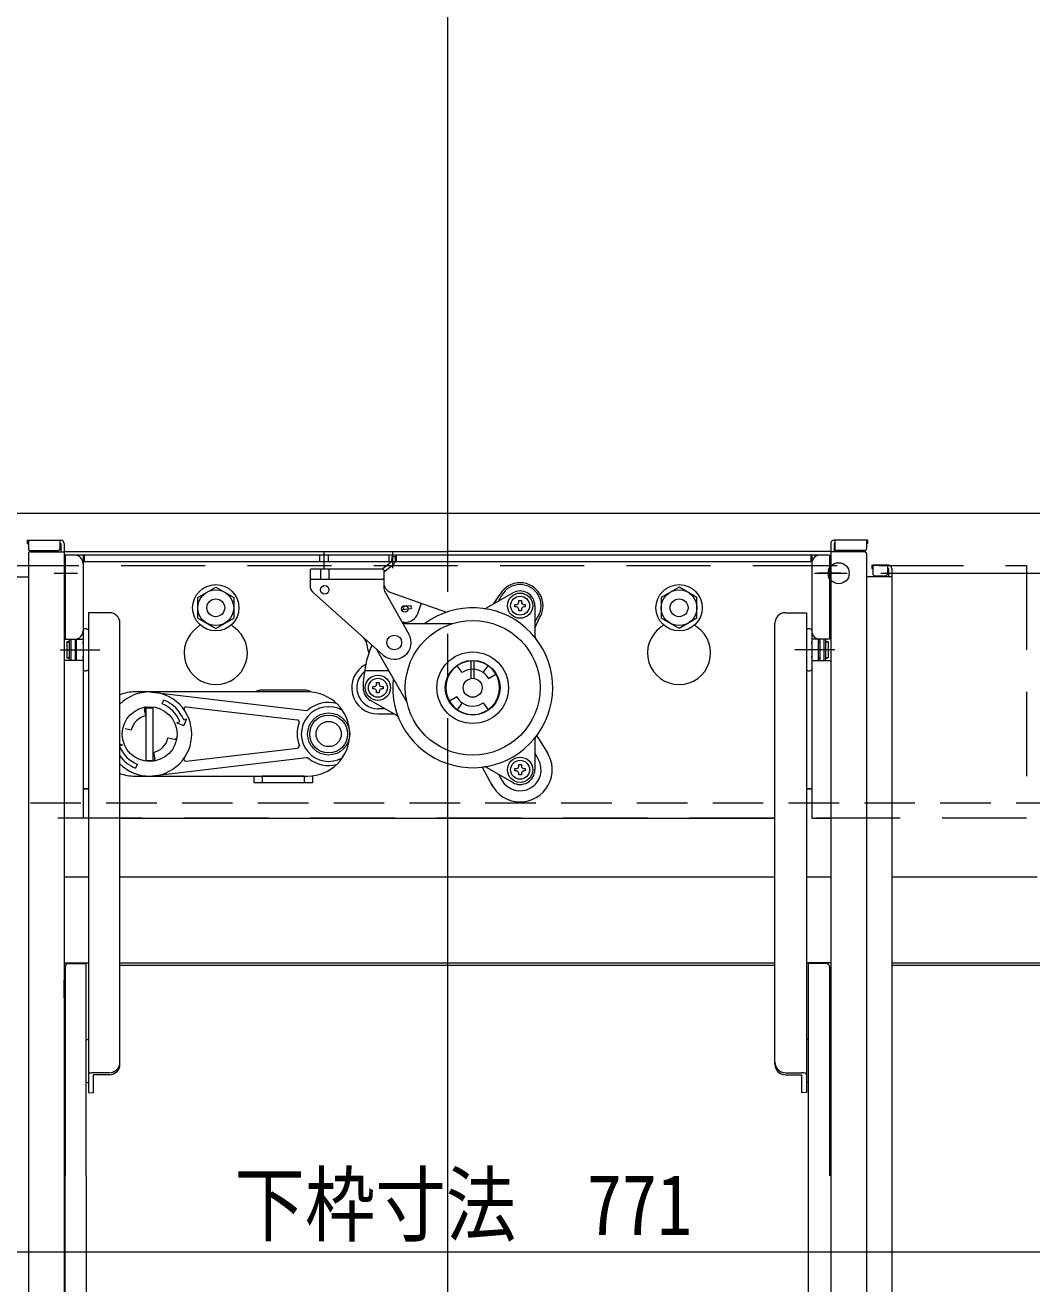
# Model space of a CAD drawing. Units: millimetres, scale not verified. Extents: x -2001 to 1999, y -1385 to 1385.
# Drawn here: x 718.3 to 957.3, y 423.3 to 722.3 of the extents above; entities that cross this region are included whole.
import ezdxf
from ezdxf.enums import TextEntityAlignment as Align

# ---------------------------------------------------------------- set-up
doc = ezdxf.new("R2010")
doc.units = ezdxf.units.MM
doc.header["$LTSCALE"] = 10
doc.header["$PDMODE"] = 32
doc.header["$PDSIZE"] = 5
for name, pattern in [('DASHED1', [1.8, 1.2, -0.6]), ('DASHED2', [3, 2, -1]), ('LONG_CHAIN', [21, 18, -1, 1, -1])]:
    doc.linetypes.add(name, pattern=pattern)
for name, color, linetype, lineweight in [('0-2_SINSEN', 4, 'LONG_CHAIN', 9), ('0-3_CYA_SSD', 134, 'DASHED2', 9), ('0-8_GRE_M', 3, 'Continuous', 9), ('0-9_YEL_M', 2, 'Continuous', 9), ('0-F_0', 7, 'Continuous', 9), ('1-0_center', 5, 'Continuous', 9), ('1-4_sunpou', 1, 'Continuous', 9), ('1-5_DEFPOINTS', 7, 'Continuous', 9), ('1-F_100', 3, 'Continuous', 9)]:
    doc.layers.add(name, color=color, linetype=linetype, lineweight=lineweight)
doc.styles.add('ＭＳ ゴシック', font='')
doc.styles.get('ＭＳ ゴシック').set_extended_font_data('MS Gothic')

msp = doc.modelspace()

# ---------------------------------------------------------------- linework, layer by layer
at = {"layer": '0-2_SINSEN'}
msp.add_line((818.53, 977.71), (818.53, 148.92), dxfattribs=at)
at = {"layer": '0-3_CYA_SSD'}
msp.add_lwpolyline([(956.03, 593.94), (956.03, 533.94), (681.03, 533.94), (681.03, 593.94)], close=True, dxfattribs=at)
at = {"layer": '0-8_GRE_M', "color": 4}
for p, q in [((727.53, 499.62), (733.28, 499.62)), ((740.78, 499.62), (896.28, 499.62)), ((909.53, 499.62), (903.78, 499.62)), ((924.03, 499.62), (971.03, 499.62)), ((740.78, 499.02), (896.28, 499.02)), ((924.03, 499.02), (971.03, 499.02))]:
    msp.add_line(p, q, dxfattribs=at)
at = {"layer": '0-9_YEL_M', "color": 3, "linetype": 'DASHED1'}
msp.add_line((983.53, 537.52), (653.53, 537.52), dxfattribs=at)
at = {"layer": '0-F_0'}
for p, q in [((718.78, 600), (726.73, 600)), ((719.03, 600), (719.03, 598)), ((726.53, 600), (726.53, 598)), ((726.53, 599.2), (726.73, 599.2)), ((726.73, 599.2), (726.73, 597.25)), ((727.53, 599.2), (727.53, 389.16)), ((909.53, 599.2), (909.53, 389.16)), ((918.28, 600), (910.33, 600)), ((910.33, 599.2), (910.33, 597.25)), ((910.53, 599.2), (910.33, 599.2)), ((910.53, 600), (910.53, 598)), ((918.03, 600), (918.03, 598)), ((918.28, 599.2), (918.03, 599.2)), ((918.28, 600), (918.28, 599.2)), ((719.03, 596.75), (719.03, 398.13)), ((719.53, 597.5), (726.03, 597.5)), ((719.53, 597.25), (727.53, 597.25)), ((727.53, 597.34), (818.53, 597.34)), ((727.53, 595.44), (727.78, 595.44)), ((727.53, 595.44), (727.53, 588.94)), ((909.28, 596.44), (727.78, 596.44)), ((727.78, 596.44), (727.78, 576.44)), ((732.03, 596.44), (732.03, 533.94)), ((732.28, 596.44), (732.28, 594.84)), ((788.23, 594.84), (788.23, 596.44)), ((789.28, 593.32), (789.28, 597.4)), ((790.33, 594.84), (790.33, 596.44)), ((804.66, 594.84), (804.66, 596.44)), ((805.33, 596.14), (805.29, 594.86)), ((805.33, 596.14), (806.13, 596.12)), ((805.53, 593.36), (805.53, 597.4)), ((806.13, 596.12), (806.09, 594.83)), ((806.41, 594.84), (806.41, 596.44)), ((909.53, 597.34), (818.53, 597.34)), ((904.78, 596.44), (904.78, 594.84)), ((905.03, 596.44), (905.03, 533.94)), ((909.28, 596.44), (909.28, 576.44)), ((909.53, 595.44), (909.28, 595.44)), ((917.53, 597.25), (909.53, 597.25)), ((917.53, 597.5), (911.03, 597.5)), ((918.03, 596.75), (918.03, 398.13)), ((904.78, 594.84), (732.03, 594.84)), ((786.16, 593.19), (785.91, 592.94)), ((785.91, 592.94), (785.91, 589.31)), ((786.16, 593.19), (803.16, 593.19)), ((788.41, 593.19), (788.41, 590.69)), ((790.41, 593.19), (790.41, 590.69)), ((803.41, 592.94), (803.16, 593.19)), ((805.29, 594.86), (803.17, 593.18)), ((805.79, 594.23), (803.41, 592.36)), ((803.41, 592.94), (803.41, 588.85)), ((911.91, 592.19), (906.36, 592.19)), ((919.28, 594.05), (919.28, 593.25)), ((919.28, 593.25), (919.53, 593.25)), ((919.53, 594.05), (919.53, 592.05)), ((923.03, 594.05), (923.03, 592.05)), ((923.03, 593.25), (923.23, 593.25)), ((923.23, 593.25), (923.23, 591.3)), ((924.03, 593.25), (924.03, 375.12)), ((713.03, 591.3), (719.03, 591.3)), ((786.16, 590.69), (785.91, 590.94)), ((786.16, 590.69), (803.16, 590.69)), ((803.16, 590.69), (803.41, 590.94)), ((924.03, 591.3), (918.03, 591.3)), ((920.03, 591.55), (922.53, 591.55)), ((727.53, 588.94), (727.78, 588.94)), ((759.28, 586.4), (763.53, 588.85)), ((759.28, 581.49), (759.28, 586.4)), ((763.53, 588.85), (767.78, 586.4)), ((767.78, 586.4), (767.78, 581.49)), ((786.75, 587.45), (803.25, 572.71)), ((803.74, 587.62), (809.39, 577.67)), ((805.07, 587.6), (818.28, 582.88)), ((827.83, 583.88), (834.03, 587.46)), ((829.44, 584.81), (831.06, 587.16)), ((830.62, 585.49), (831.45, 586.93)), ((869.28, 586.4), (869.28, 581.49)), ((877.78, 581.49), (877.78, 586.4)), ((808.46, 583.53), (807.65, 583.46)), ((807.87, 584.28), (809.88, 584.45)), ((809.95, 583.66), (808.46, 583.53)), ((809.88, 584.45), (809.95, 583.66)), ((811.48, 582.6), (812.34, 585.01)), ((834.56, 584.73), (834.92, 584.73)), ((834.56, 584.13), (834.56, 584.73)), ((834.92, 584.13), (834.56, 584.13)), ((835.48, 583.2), (835.48, 583.56)), ((836.08, 583.2), (835.48, 583.2)), ((836.08, 585.65), (836.08, 585.29)), ((836.08, 583.56), (836.08, 583.2)), ((836.65, 584.73), (837.01, 584.73)), ((839.28, 584.43), (839.28, 577.27)), ((733.28, 582.77), (733.28, 569.25)), ((738.28, 582.77), (733.28, 582.77)), ((740.78, 572.4), (740.78, 580.27)), ((759.28, 581.49), (763.53, 579.03)), ((763.53, 579.03), (767.78, 581.49)), ((808.41, 580.44), (807.82, 580.44)), ((807.96, 580.19), (819.54, 580.19)), ((839.28, 580.49), (840.11, 581.93)), ((839.28, 579.11), (840.51, 581.7)), ((896.28, 572.4), (896.28, 580.27)), ((898.78, 582.77), (903.78, 582.77)), ((903.78, 582.77), (903.78, 569.25)), ((732.03, 578.62), (732.03, 569.25)), ((905.03, 578.62), (905.03, 569.25)), ((727.78, 576.44), (732.03, 576.44)), ((728.13, 575.86), (728.13, 572.01)), ((728.73, 576.44), (728.73, 571.44)), ((729.13, 576.44), (729.13, 571.44)), ((730.13, 576.44), (730.13, 571.44)), ((730.43, 571.44), (730.43, 576.44)), ((909.28, 576.44), (905.03, 576.44)), ((906.63, 571.44), (906.63, 576.44)), ((906.93, 576.44), (906.93, 571.44)), ((907.93, 576.44), (907.93, 571.44)), ((908.33, 576.44), (908.33, 571.44)), ((908.93, 575.86), (908.93, 572.01)), ((727.78, 571.44), (727.53, 571.22)), ((732.03, 571.44), (727.78, 571.44)), ((732.03, 572.01), (732.03, 572.44)), ((740.78, 475.5), (740.78, 572.4)), ((802.02, 573.44), (808.83, 561.64)), ((824.16, 567.16), (824.16, 571.43)), ((824.91, 567.16), (824.91, 571.43)), ((896.28, 475.5), (896.28, 572.4)), ((905.03, 572.01), (905.03, 572.44)), ((905.03, 571.44), (909.28, 571.44)), ((909.28, 571.44), (909.53, 571.22)), ((733.28, 569.25), (733.28, 468.76)), ((804.62, 568.94), (798.84, 568.94)), ((822.03, 568.53), (820.88, 570.16)), ((827.04, 568.53), (828.19, 570.16)), ((828.32, 567.13), (830.06, 568.13)), ((903.78, 569.25), (903.78, 468.76)), ((800.81, 565.24), (801.17, 565.24)), ((800.81, 564.64), (800.81, 565.24)), ((802.33, 566.17), (802.33, 565.8)), ((802.9, 565.24), (803.26, 565.24)), ((785.33, 563.94), (744.33, 563.94)), ((747.83, 563.94), (785.11, 559.56)), ((785.03, 564.34), (774.03, 564.34)), ((801.17, 564.64), (800.81, 564.64)), ((801.73, 563.72), (801.73, 564.08)), ((802.33, 563.72), (801.73, 563.72)), ((802.33, 564.08), (802.33, 563.72)), ((820.75, 562.75), (819.01, 561.75)), ((746.92, 558.3), (746.6, 559.79)), ((747.03, 547.49), (747.03, 560.39)), ((747.03, 560.19), (748.63, 560.19)), ((748.63, 547.69), (748.63, 560.19)), ((750.8, 561.1), (751.18, 562.03)), ((756.54, 560.4), (782.92, 557.3)), ((806.48, 558.33), (800.28, 561.91)), ((803.69, 559.94), (802.03, 559.94)), ((822.03, 561.36), (820.88, 559.72)), ((827.04, 561.36), (828.19, 559.72)), ((754.3, 556.62), (754.99, 556.91)), ((754.3, 556.62), (755.93, 555.94)), ((755.92, 557.29), (756.61, 557.58)), ((756.61, 557.58), (755.93, 555.94)), ((802.03, 558.7), (805.85, 558.7)), ((743.48, 554.86), (741.98, 555.17)), ((839.73, 553.54), (842.4, 549.28)), ((741.37, 551.26), (740.78, 551.5)), ((741.37, 551.26), (740.78, 551.02)), ((752.19, 553.03), (753.69, 552.71)), ((756.54, 547.48), (782.92, 550.59)), ((839.28, 552.62), (839.28, 545.46)), ((747.03, 547.69), (748.63, 547.69)), ((747.83, 543.94), (785.11, 548.33)), ((748.75, 549.59), (749.06, 548.09)), ((839.28, 549.39), (840.11, 547.96)), ((744.87, 546.78), (744.49, 545.86)), ((826.81, 546.08), (829.17, 541.63)), ((834.03, 542.42), (827.83, 546)), ((830.62, 544.39), (831.45, 542.96)), ((834.56, 545.76), (834.92, 545.76)), ((834.56, 545.16), (834.56, 545.76)), ((834.92, 545.16), (834.56, 545.16)), ((835.48, 544.23), (835.48, 544.59)), ((836.08, 544.23), (835.48, 544.23)), ((836.08, 546.68), (836.08, 546.32)), ((836.08, 544.59), (836.08, 544.23)), ((836.65, 545.76), (837.01, 545.76)), ((744.33, 543.94), (785.33, 543.94)), ((772.53, 543.94), (772.53, 542.34)), ((786.53, 542.34), (772.53, 542.34)), ((784.53, 543.94), (774.53, 543.94)), ((774.53, 543.94), (774.53, 542.34)), ((784.53, 543.94), (784.53, 542.34)), ((786.53, 544.01), (786.53, 542.34)), ((732.03, 540.94), (733.28, 540.94)), ((733.28, 540.94), (732.28, 540.94)), ((903.78, 540.94), (904.78, 540.94)), ((905.03, 540.94), (903.78, 540.94)), ((732.03, 533.94), (727.53, 533.94)), ((740.78, 533.94), (896.28, 533.94)), ((905.03, 533.94), (909.53, 533.94)), ((728.58, 499.41), (732.78, 499.41)), ((732.78, 448.99), (732.78, 499.41)), ((904.28, 415.7), (904.28, 499.41)), ((908.48, 499.41), (904.28, 499.41)), ((727.78, 498.61), (727.78, 448.99)), ((909.28, 498.61), (909.28, 448.99)), ((727.53, 495.49), (727.78, 495.49)), ((727.53, 491.24), (727.53, 495.49)), ((909.53, 495.49), (909.28, 495.49)), ((909.53, 491.24), (909.53, 495.49)), ((909.53, 491.24), (909.28, 491.24)), ((732.78, 481.21), (733.28, 481.5)), ((904.28, 481.21), (903.78, 481.5)), ((738.28, 473.48), (734.43, 473.48)), ((738.28, 473), (734.43, 473)), ((734.43, 473), (734.43, 468.72)), ((898.78, 473.48), (902.63, 473.48)), ((898.78, 473), (902.63, 473)), ((902.63, 473), (902.63, 468.72)), ((732.78, 471.3), (733.28, 471.02)), ((904.28, 471.3), (903.78, 471.02)), ((733.28, 468.76), (734.43, 468.72)), ((903.78, 468.76), (902.63, 468.72)), ((727.78, 414.9), (727.78, 448.99)), ((732.78, 448.99), (732.78, 415.7))]:
    msp.add_line(p, q, dxfattribs=at)
for points in [[(718.78, 600), (718.78, 599.2), (719.03, 599.2)], [(909.53, 595.44), (909.53, 588.94), (909.28, 588.94)], [(919.28, 594.05), (923.23, 594.05), (919.53, 594.05)], [(877.78, 586.4), (873.53, 588.85), (869.28, 586.4)], [(835.48, 585.29), (835.48, 585.65), (836.08, 585.65)], [(837.01, 584.73), (837.01, 584.13), (836.65, 584.13)], [(877.78, 581.49), (873.53, 579.03), (869.28, 581.49)], [(728.73, 575.86), (728.13, 575.86), (728.73, 575.86)], [(730.43, 575.86), (730.13, 575.86), (730.43, 575.86)], [(732.03, 575.86), (732.03, 575.44), (732.03, 575.86)], [(905.03, 575.44), (905.03, 575.86), (905.03, 575.44)], [(906.93, 575.86), (906.63, 575.86), (906.93, 575.86)], [(908.93, 575.86), (908.33, 575.86), (908.93, 575.86)], [(728.73, 572.01), (728.13, 572.01), (728.73, 572.01)], [(730.43, 572.01), (730.13, 572.01), (730.43, 572.01)], [(906.93, 572.01), (906.63, 572.01), (906.93, 572.01)], [(908.93, 572.01), (908.33, 572.01), (908.93, 572.01)], [(801.73, 565.8), (801.73, 566.17), (802.33, 566.17)], [(803.26, 565.24), (803.26, 564.64), (802.9, 564.64)], [(835.48, 546.32), (835.48, 546.68), (836.08, 546.68)], [(837.01, 545.76), (837.01, 545.16), (836.65, 545.16)]]:
    msp.add_lwpolyline(points, dxfattribs=at)
for centre, radius in [((763.53, 583.94), 5.5), ((789.41, 588.19), 1), ((873.53, 583.94), 5.5), ((763.53, 583.94), 4.25), ((763.53, 583.94), 2.12), ((835.78, 584.43), 3), ((835.78, 584.43), 2.25), ((873.53, 583.94), 4.25), ((873.53, 583.94), 2.12), ((808.41, 583.69), 0.8), ((824.53, 564.94), 16), ((805.91, 575.69), 1.75), ((824.53, 564.94), 8.5), ((824.53, 564.94), 6.5), ((802.03, 564.94), 3), ((802.03, 564.94), 2.25), ((824.53, 564.94), 2.25), ((747.83, 553.94), 6.5), ((790.33, 553.94), 5), ((790.33, 553.94), 4.5), ((790.33, 553.94), 3), ((835.78, 545.46), 3), ((835.78, 545.46), 2.25)]:
    msp.add_circle(centre, radius, dxfattribs=at)
for centre, radius, start, end in [((719.53, 598), 0.5, 180, 270), ((726.03, 598), 0.5, 270, 0), ((726.73, 599.2), 0.8, 0, 90), ((910.33, 599.2), 0.8, 90, 180), ((911.03, 598), 0.5, 180, 270), ((917.53, 598), 0.5, 270, 0), ((719.53, 596.75), 0.5, 90, 180), ((730.03, 594.44), 2, 0, 90), ((907.03, 594.44), 2, 90, 180), ((917.53, 596.75), 0.5, 0, 90), ((805.29, 594.86), 0.8, 308.2944, 358.176), ((920.03, 592.05), 0.5, 180, 270), ((922.53, 592.05), 0.5, 270, 0), ((923.23, 593.25), 0.8, 0, 90), ((923.23, 593.25), 0.8, 0, 90), ((788.41, 589.31), 2.5, 180, 228.2301), ((805.91, 589.95), 2.5, 180, 250.3462), ((835.78, 584.43), 5.46, 330, 150), ((835.78, 584.43), 5, 330, 150), ((805.91, 588.85), 2.5, 180, 209.5975), ((835.78, 584.43), 3.5, 0, 120), ((824.53, 564.94), 19, 173.3821, 126.6179), ((808.42, 583.93), 0.4, 94.9158, 274.9158), ((827.33, 584.74), 1, 261.9525, 300), ((834.92, 585.29), 0.562, 270, 0), ((834.92, 583.56), 0.562, 0, 90), ((836.65, 585.29), 0.562, 180, 270), ((836.65, 583.56), 0.562, 90, 180), ((738.28, 580.27), 2.5, 0, 90), ((808.41, 583.69), 3.25, 270, 340.3462), ((819.54, 581.19), 1, 270, 287.0826), ((898.78, 580.27), 2.5, 90, 180), ((730.03, 578.44), 2, 270, 0), ((732.66, 578.16), 0.78, 36.7252, 143.2748), ((763.53, 573.19), 7.5, 125.0996, 54.9004), ((757.78, 581.37), 2.5, 305.0996, 323.8926), ((769.28, 581.37), 2.5, 216.1074, 234.9004), ((805.91, 575.69), 4, 228.2301, 29.5975), ((840.28, 577.27), 1, 180, 218.0475), ((873.53, 573.19), 7.5, 125.0996, 54.9004), ((867.78, 581.37), 2.5, 305.0996, 323.8926), ((879.28, 581.37), 2.5, 216.1074, 234.9004), ((904.41, 578.16), 0.78, 36.7252, 143.2748), ((907.03, 578.44), 2, 180, 270), ((824.53, 564.94), 26, 157.0457, 180), ((796.94, 574.99), 2.5, 4.4683, 48.2301), ((805.91, 575.69), 6.5, 184.4683, 202.15), ((805.91, 575.69), 4.5, 200.964, 210), ((824.53, 564.94), 6.38, 93.3723, 86.6277), ((732.66, 569.72), 0.78, 216.7252, 323.2748), ((802.03, 564.94), 6.24, 117.7519, 270), ((802.03, 564.94), 5, 130.0408, 270), ((824.53, 564.94), 4.38, 55, 125), ((824.53, 564.94), 4.38, 30, 55), ((904.41, 569.72), 0.78, 216.7252, 323.2748), ((801.17, 565.8), 0.562, 270, 0), ((802.9, 565.8), 0.562, 180, 270), ((744.33, 553.94), 10, 90, 110.7934), ((747.83, 553.94), 10, 225.1705, 134.8295), ((774.03, 562.84), 1.5, 90, 132.8334), ((785.03, 562.84), 1.5, 45.6097, 90), ((785.33, 553.94), 10, 270, 90), ((802.03, 564.94), 3.5, 180, 240), ((801.17, 564.08), 0.562, 0, 90), ((802.9, 564.08), 0.562, 90, 180), ((824.53, 564.94), 4.38, 210, 235), ((747.09, 559.9), 0.5, 97.0961, 191.8763), ((747.83, 553.94), 7.75, 22.5, 67.5), ((747.83, 553.94), 8.75, 22.5, 67.5), ((756.48, 559.9), 0.5, 83.2902, 214.601), ((790.33, 553.94), 6.5, 59.7452, 300.2548), ((785.17, 560.05), 0.5, 263.2902, 310.1945), ((790.33, 553.94), 7.5, 75.5225, 130.1944), ((807.96, 561.14), 1, 12.9174, 30), ((824.53, 564.94), 4.38, 235, 305), ((747.83, 553.94), 4.45, 101.8763, 168.1237), ((790.33, 553.94), 7.5, 159.0658, 202.1091), ((782.86, 556.8), 0.5, 339.0658, 83.2902), ((805.98, 557.46), 1, 21.9525, 60), ((753.79, 553.2), 0.5, 258.1237, 352.9039), ((840.28, 552.62), 1, 141.9525, 180), ((747.83, 553.94), 7.75, 204.5392, 247.5), ((747.83, 553.94), 4.45, 281.8763, 348.1237), ((782.86, 551.08), 0.5, 276.7098, 20.9342), ((747.83, 553.94), 8.75, 216.3207, 247.5), ((748.58, 547.99), 0.5, 277.0961, 11.8763), ((756.48, 547.98), 0.5, 145.399, 276.7098), ((785.17, 547.83), 0.5, 49.8055, 96.7098), ((785.31, 547.72), 0.5, 51.0641, 97.6316), ((790.33, 553.94), 7.5, 231.0641, 284.4775), ((835.78, 545.46), 7.64, 205.8284, 34.1716), ((835.78, 545.46), 5, 210, 30), ((744.33, 553.94), 10, 249.2066, 270), ((827.33, 545.14), 1, 60, 98.0475), ((835.78, 545.46), 3.5, 240, 0), ((834.92, 546.32), 0.562, 270, 0), ((834.92, 544.59), 0.562, 0, 90), ((836.65, 546.32), 0.562, 180, 270), ((836.65, 544.59), 0.562, 90, 180), ((728.58, 498.61), 0.8, 90, 180), ((908.48, 498.61), 0.8, 0, 90), ((738.28, 475.98), 2.5, 270, 0), ((738.28, 475.5), 2.5, 270, 0), ((898.78, 475.98), 2.5, 180, 270), ((898.78, 475.5), 2.5, 180, 270)]:
    msp.add_arc(centre, radius, start, end, dxfattribs=at)
for centre, major_axis, start_param, end_param in [((734.43, 473), (1.15, 0), 1.570796, 3.141593), ((902.63, 473), (-1.15, 0), 3.141593, 4.712389)]:
    msp.add_ellipse(centre, major_axis=major_axis, ratio=0.421272, start_param=start_param, end_param=end_param, dxfattribs=at)
at = {"layer": '1-0_center'}
for p, q in [((725.16, 592.19), (730.71, 592.19)), ((905.65, 592.19), (913.42, 592.19)), ((726.59, 573.94), (736.02, 573.94)), ((910.48, 573.94), (901.05, 573.94))]:
    msp.add_line(p, q, dxfattribs=at)
at = {"layer": '1-4_sunpou'}
for p, q in [((921.42, 592.13), (1122.49, 592.13)), ((630.78, 430.9), (1006.28, 430.9))]:
    msp.add_line(p, q, dxfattribs=at)
at = {"layer": '1-5_DEFPOINTS'}
msp.add_point((911.42, 592.13), dxfattribs=at)
at = {"layer": '1-F_100'}
for p, q in [((667.23, 606.44), (969.83, 606.44)), ((727.53, 520.02), (733.28, 520.02)), ((740.78, 520.02), (896.28, 520.02)), ((903.78, 520.02), (909.53, 520.02)), ((924.03, 520.02), (958.53, 520.02))]:
    msp.add_line(p, q, dxfattribs=at)

# ---------------------------------------------------------------- texts
at = {"layer": '1-4_sunpou', "color": 2, "style": 'ＭＳ ゴシック', "width": 0.85}
msp.add_text('下枠寸法\u3000771', height=14.43, dxfattribs=at).set_placement((767.96, 430.62), align=Align.BOTTOM_LEFT)

doc.saveas('drawing.dxf')
